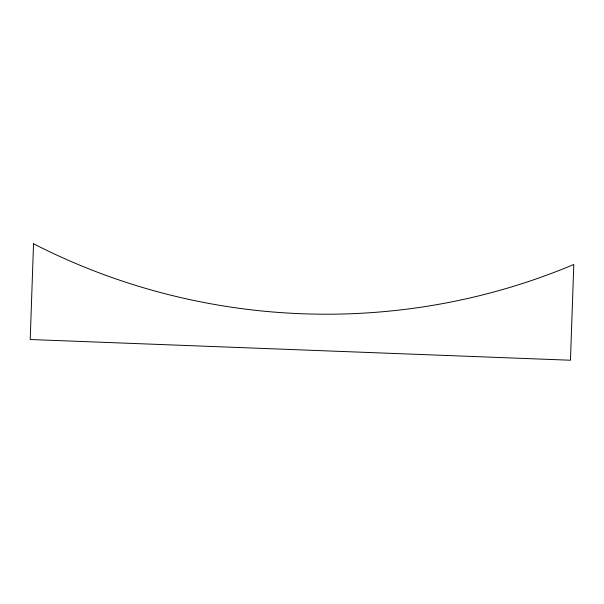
<?xml version="1.0" encoding="UTF-8"?>
<svg xmlns="http://www.w3.org/2000/svg" width="604" height="604" viewBox="0 0 604 604"><rect width="100%" height="100%" fill="white"/><g stroke="black" fill="none" stroke-linecap="round" stroke-linejoin="round"><path stroke-width="0.91" d="M33.545 243.767L30.2 339.516L570.455 360.233L573.8 264.484A618.285 592.516 4.4 0 1 33.545 243.767"/></g></svg>
